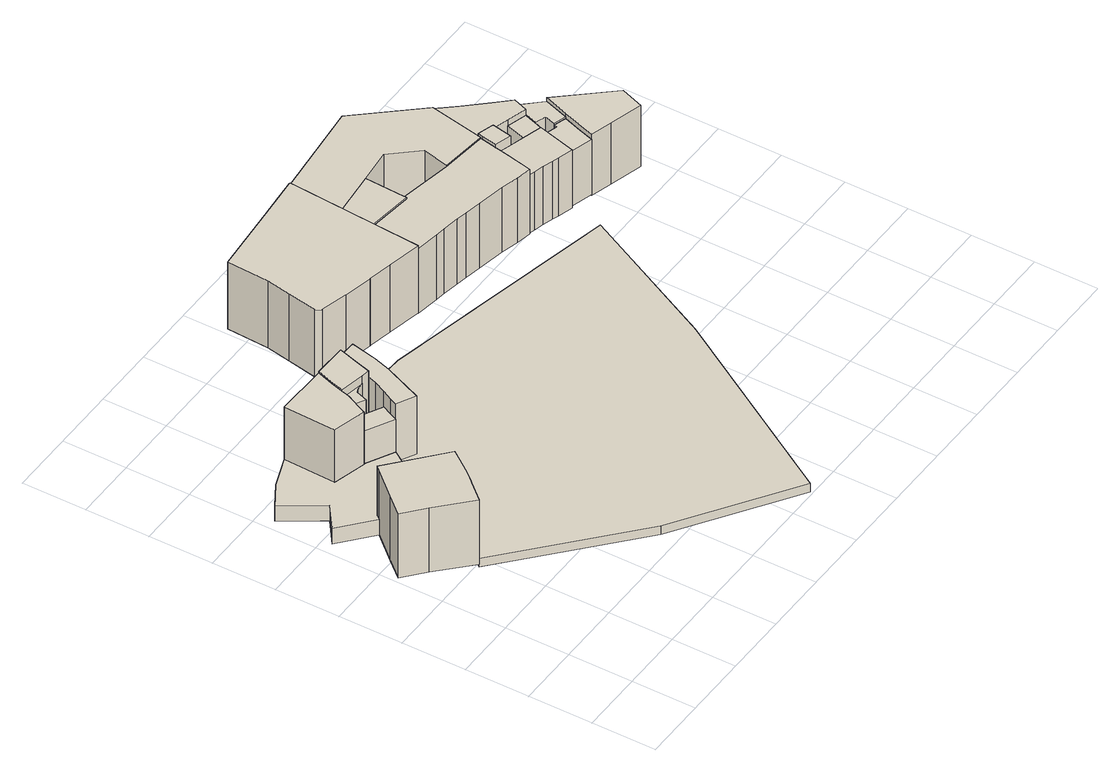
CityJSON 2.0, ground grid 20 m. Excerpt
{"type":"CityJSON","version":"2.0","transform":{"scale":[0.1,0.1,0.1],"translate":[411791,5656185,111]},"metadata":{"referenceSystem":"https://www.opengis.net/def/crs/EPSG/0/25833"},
"CityObjects":{
"building1":{"type":"Building","attributes":{"Dachtyp_tdc":"tdcGableRoof","Gemeindeschluessel":14612000,"Dachneigung":15.06,"QualitaetDacherkennung":27,"Geometrietyp2DReferenz":"3000","measuredHeight":26.77,"function":"31001_9998","roofType":"3100"},"geometry":[{"type":"Solid","lod":"1","boundaries":[[[[0,1,2,3,4,5,6,7,8,9]],[[10,11,12,13,14,15,16,17,18,19]],[[9,11,10,0]],[[8,12,11,9]],[[7,13,12,8]],[[6,14,13,7]],[[5,15,14,6]],[[4,16,15,5]],[[3,17,16,4]],[[2,18,17,3]],[[1,19,18,2]],[[0,10,19,1]]]]}]},
"building2":{"type":"Building","attributes":{"Dachtyp_tdc":"tdcPolyFlatRoof","Gemeindeschluessel":14612000,"Dachneigung":0,"QualitaetDacherkennung":28,"Geometrietyp2DReferenz":"3000","measuredHeight":5.4,"function":"31001_9998","roofType":"1000"},"geometry":[{"type":"Solid","lod":"1","boundaries":[[[[20,21,22,23,24,25,26,27,28,29,30,31,32,33,34]],[[35,36,37,38,39,40,41,42,43,44,10,19,18,45,46]],[[34,36,35,20]],[[33,37,36,34]],[[32,38,37,33]],[[31,39,38,32]],[[30,40,39,31]],[[29,41,40,30]],[[28,42,41,29]],[[27,43,42,28]],[[26,44,43,27]],[[25,10,44,26]],[[24,19,10,25]],[[23,18,19,24]],[[22,45,18,23]],[[21,46,45,22]],[[20,35,46,21]]]]}]},
"building3":{"type":"Building","attributes":{"Dachtyp_tdc":"tdcFreeFormRoof","Gemeindeschluessel":14612000,"Dachneigung":46.37,"QualitaetDacherkennung":52,"Geometrietyp2DReferenz":"3000","measuredHeight":27.11,"function":"31001_9998","roofType":"5000"},"geometry":[{"type":"Solid","lod":"1","boundaries":[[[[47,48,49,50,51,52,53,54]],[[55,56,57,58,59,60,61,62]],[[54,56,55,47]],[[53,57,56,54]],[[52,58,57,53]],[[51,59,58,52]],[[50,60,59,51]],[[49,61,60,50]],[[48,62,61,49]],[[47,55,62,48]]]]}]},
"building4":{"type":"Building","attributes":{"Gemeindeschluessel":14612000,"Geometrietyp2DReferenz":"3000","function":"31001_9998","roofType":"9999"},"children":["building4-1","building4-2","building4-3"]},
"building4-1":{"type":"BuildingPart","attributes":{"Dachtyp_tdc":"tdcGableRoof","Dachneigung":44.94,"QualitaetDacherkennung":44,"Geometrietyp2DReferenz":"3000","measuredHeight":27.47,"roofType":"3100"},"parents":["building4"],"geometry":[{"type":"Solid","lod":"1","boundaries":[[[[63,64,65,66,67,68,69,70]],[[71,72,73,74,75,76,77,78]],[[70,72,71,63]],[[69,73,72,70]],[[68,74,73,69]],[[67,75,74,68]],[[66,76,75,67]],[[65,77,76,66]],[[64,78,77,65]],[[63,71,78,64]]]]}]},
"building4-2":{"type":"BuildingPart","attributes":{"Dachtyp_tdc":"tdcGableRoof","Dachneigung":28.92,"QualitaetDacherkennung":6,"Geometrietyp2DReferenz":"3000","measuredHeight":17.81,"roofType":"3100"},"parents":["building4"],"geometry":[{"type":"Solid","lod":"1","boundaries":[[[[79,80,81,82,83,84,85,86,87]],[[88,89,90,41,40,91,92,93,94]],[[87,89,88,79]],[[86,90,89,87]],[[85,41,90,86]],[[84,40,41,85]],[[83,91,40,84]],[[82,92,91,83]],[[81,93,92,82]],[[80,94,93,81]],[[79,88,94,80]]]]}]},
"building4-3":{"type":"BuildingPart","attributes":{"Dachtyp_tdc":"tdcPolyFlatRoof","Dachneigung":52.77,"QualitaetDacherkennung":60,"Geometrietyp2DReferenz":"3000","measuredHeight":27.15,"roofType":"2100"},"parents":["building4"],"geometry":[{"type":"Solid","lod":"1","boundaries":[[[[95,96,97,98,99,100,101]],[[73,102,103,94,93,104,74]],[[101,102,73,95]],[[100,103,102,101]],[[99,94,103,100]],[[98,93,94,99]],[[97,104,93,98]],[[96,74,104,97]],[[95,73,74,96]]]]}]},
"building5":{"type":"Building","attributes":{"Dachtyp_tdc":"tdcFreeFormRoof","Gemeindeschluessel":14612000,"Dachneigung":61.96,"QualitaetDacherkennung":11,"Geometrietyp2DReferenz":"3000","measuredHeight":26.38,"function":"31001_9998","roofType":"5000"},"geometry":[{"type":"Solid","lod":"1","boundaries":[[[[105,106,107,108,109,110,111,112,113,114]],[[115,116,117,118,119,120,121,122,123,124]],[[114,116,115,105]],[[113,117,116,114]],[[112,118,117,113]],[[111,119,118,112]],[[110,120,119,111]],[[109,121,120,110]],[[108,122,121,109]],[[107,123,122,108]],[[106,124,123,107]],[[105,115,124,106]]]]}]},
"building6":{"type":"Building","attributes":{"Dachtyp_tdc":"tdcPolyFlatRoof","Gemeindeschluessel":14612000,"Dachneigung":0,"QualitaetDacherkennung":7,"Geometrietyp2DReferenz":"3000","measuredHeight":3,"function":"31001_9998","roofType":"1000"},"geometry":[{"type":"Solid","lod":"1","boundaries":[[[[125,126,127,128,129,130,131,132,133,134,135,136,137,138,139,140,141,142]],[[143,144,145,146,147,148,149,150,116,115,124,123,122,151,152,153,154,155]],[[142,144,143,125]],[[141,145,144,142]],[[140,146,145,141]],[[139,147,146,140]],[[138,148,147,139]],[[137,149,148,138]],[[136,150,149,137]],[[135,116,150,136]],[[134,115,116,135]],[[133,124,115,134]],[[132,123,124,133]],[[131,122,123,132]],[[130,151,122,131]],[[129,152,151,130]],[[128,153,152,129]],[[127,154,153,128]],[[126,155,154,127]],[[125,143,155,126]]]]}]},
"building7":{"type":"Building","attributes":{"Dachtyp_tdc":"tdcPolyFlatRoof","Gemeindeschluessel":14612000,"Dachneigung":0,"QualitaetDacherkennung":4,"Geometrietyp2DReferenz":"3000","measuredHeight":23.91,"function":"31001_9998","roofType":"1000"},"geometry":[{"type":"Solid","lod":"1","boundaries":[[[[156,157,158,159,160,161,162,163,164,165,166,167,168,169,170,171,172,173,174,175,176]],[[177,178,179,180,181,182,183,184,185,186,187,188,189,190,191,192,193,194,195,196,197]],[[176,178,177,156]],[[175,179,178,176]],[[174,180,179,175]],[[173,181,180,174]],[[172,182,181,173]],[[171,183,182,172]],[[170,184,183,171]],[[169,185,184,170]],[[168,186,185,169]],[[167,187,186,168]],[[166,188,187,167]],[[165,189,188,166]],[[164,190,189,165]],[[163,191,190,164]],[[162,192,191,163]],[[161,193,192,162]],[[160,194,193,161]],[[159,195,194,160]],[[158,196,195,159]],[[157,197,196,158]],[[156,177,197,157]]]]}]},
"building8":{"type":"Building","attributes":{"Gemeindeschluessel":14612000,"Geometrietyp2DReferenz":"3000","function":"31001_9998","roofType":"9999"},"children":["building8-1","building8-2","building8-3"]},
"building8-1":{"type":"BuildingPart","attributes":{"Dachtyp_tdc":"tdcGableRoof","Dachneigung":45.38,"QualitaetDacherkennung":36,"Geometrietyp2DReferenz":"3000","measuredHeight":27.28,"roofType":"3100"},"parents":["building8"],"geometry":[{"type":"Solid","lod":"1","boundaries":[[[[198,199,200,201,202,203,204,205,206,207,208,209,210,211,212,213,214,215]],[[216,217,218,219,220,221,222,223,224,225,226,227,228,229,230,231,232,233]],[[215,217,216,198]],[[214,218,217,215]],[[213,219,218,214]],[[212,220,219,213]],[[211,221,220,212]],[[210,222,221,211]],[[209,223,222,210]],[[208,224,223,209]],[[207,225,224,208]],[[206,226,225,207]],[[205,227,226,206]],[[204,228,227,205]],[[203,229,228,204]],[[202,230,229,203]],[[201,231,230,202]],[[200,232,231,201]],[[199,233,232,200]],[[198,216,233,199]]]]}]},
"building8-2":{"type":"BuildingPart","attributes":{"Dachtyp_tdc":"tdcGableRoof","Dachneigung":10.85,"QualitaetDacherkennung":3,"Geometrietyp2DReferenz":"3000","measuredHeight":24.8,"roofType":"3100"},"parents":["building8"],"geometry":[{"type":"Solid","lod":"1","boundaries":[[[[234,235,236,237,238,239,240]],[[241,216,233,232,242,243,244]],[[240,216,241,234]],[[239,233,216,240]],[[238,232,233,239]],[[237,242,232,238]],[[236,243,242,237]],[[235,244,243,236]],[[234,241,244,235]]]]}]},
"building8-3":{"type":"BuildingPart","attributes":{"Dachtyp_tdc":"tdcFreeFormRoof","Dachneigung":44.49,"QualitaetDacherkennung":8,"Geometrietyp2DReferenz":"3000","measuredHeight":27.52,"roofType":"5000"},"parents":["building8"],"geometry":[{"type":"Solid","lod":"1","boundaries":[[[[245,246,247,248,249,250,251,252,253,254]],[[255,218,217,256,257,244,243,258,259,260]],[[254,218,255,245]],[[253,217,218,254]],[[252,256,217,253]],[[251,257,256,252]],[[250,244,257,251]],[[249,243,244,250]],[[248,258,243,249]],[[247,259,258,248]],[[246,260,259,247]],[[245,255,260,246]]]]}]},
"building9":{"type":"Building","attributes":{"Gemeindeschluessel":14612000,"Geometrietyp2DReferenz":"3000","function":"31001_9998","roofType":"9999"},"children":["building9-1","building9-2","building9-3","building9-4"]},
"building9-1":{"type":"BuildingPart","attributes":{"Dachtyp_tdc":"tdcGableRoof","Dachneigung":28.02,"QualitaetDacherkennung":43,"Geometrietyp2DReferenz":"3000","measuredHeight":22.99,"roofType":"3100"},"parents":["building9"],"geometry":[{"type":"Solid","lod":"1","boundaries":[[[[261,262,263,264,265,266,267,268,269,270]],[[271,272,273,274,275,276,277,278,279,280]],[[270,272,271,261]],[[269,273,272,270]],[[268,274,273,269]],[[267,275,274,268]],[[266,276,275,267]],[[265,277,276,266]],[[264,278,277,265]],[[263,279,278,264]],[[262,280,279,263]],[[261,271,280,262]]]]}]},
"building9-2":{"type":"BuildingPart","attributes":{"Dachtyp_tdc":"tdcGableRoof","Dachneigung":24.06,"QualitaetDacherkennung":20,"Geometrietyp2DReferenz":"3000","measuredHeight":21.17,"roofType":"3100"},"parents":["building9"],"geometry":[{"type":"Solid","lod":"1","boundaries":[[[[281,282,283,284,285]],[[273,286,287,288,274]],[[285,286,273,281]],[[284,287,286,285]],[[283,288,287,284]],[[282,274,288,283]],[[281,273,274,282]]]]}]},
"building9-3":{"type":"BuildingPart","attributes":{"Dachtyp_tdc":"tdcFreeFormRoof","Dachneigung":40.6,"QualitaetDacherkennung":20,"Geometrietyp2DReferenz":"3000","measuredHeight":25.78,"roofType":"5000"},"parents":["building9"],"geometry":[{"type":"Solid","lod":"1","boundaries":[[[[289,290,291,292,293,294,295,296]],[[286,297,298,299,300,301,302,287]],[[296,297,286,289]],[[295,298,297,296]],[[294,299,298,295]],[[293,300,299,294]],[[292,301,300,293]],[[291,302,301,292]],[[290,287,302,291]],[[289,286,287,290]]]]}]},
"building9-4":{"type":"BuildingPart","attributes":{"Dachtyp_tdc":"tdcPolyFlatRoof","Dachneigung":20.83,"QualitaetDacherkennung":18,"Geometrietyp2DReferenz":"3000","measuredHeight":24.88,"roofType":"2100"},"parents":["building9"],"geometry":[{"type":"Solid","lod":"1","boundaries":[[[[303,304,305,306,307]],[[272,271,308,298,297]],[[307,271,272,303]],[[306,308,271,307]],[[305,298,308,306]],[[304,297,298,305]],[[303,272,297,304]]]]}]},
"building10":{"type":"Building","attributes":{"name":"Historisches Bürgerhaus","Dachtyp_tdc":"tdcGableRoof","Gemeindeschluessel":14612000,"Dachneigung":35.61,"QualitaetDacherkennung":60,"Geometrietyp2DReferenz":"3000","measuredHeight":21.64,"function":"31001_9998","roofType":"3100"},"geometry":[{"type":"Solid","lod":"1","boundaries":[[[[309,310,311,312,313,314,315,316]],[[317,318,319,320,321,322,323,324]],[[316,318,317,309]],[[315,319,318,316]],[[314,320,319,315]],[[313,321,320,314]],[[312,322,321,313]],[[311,323,322,312]],[[310,324,323,311]],[[309,317,324,310]]]]}]},
"building11":{"type":"Building","attributes":{"name":"Historisches Bürgerhaus","Dachtyp_tdc":"tdcFreeFormRoof","Gemeindeschluessel":14612000,"Dachneigung":48.43,"QualitaetDacherkennung":12,"Geometrietyp2DReferenz":"3000","measuredHeight":22.4,"function":"31001_9998","roofType":"5000"},"geometry":[{"type":"Solid","lod":"1","boundaries":[[[[325,326,327,328,329,330]],[[331,332,333,334,335,336]],[[330,332,331,325]],[[329,333,332,330]],[[328,334,333,329]],[[327,335,334,328]],[[326,336,335,327]],[[325,331,336,326]]]]}]},
"building12":{"type":"Building","attributes":{"Dachtyp_tdc":"tdcFreeFormRoof","Gemeindeschluessel":14612000,"Dachneigung":44.66,"QualitaetDacherkennung":14,"Geometrietyp2DReferenz":"3000","measuredHeight":25.18,"function":"31001_9998","roofType":"5000"},"geometry":[{"type":"Solid","lod":"1","boundaries":[[[[337,338,339,340,341,342,343]],[[344,345,346,347,348,349,350]],[[343,345,344,337]],[[342,346,345,343]],[[341,347,346,342]],[[340,348,347,341]],[[339,349,348,340]],[[338,350,349,339]],[[337,344,350,338]]]]}]},
"building13":{"type":"Building","attributes":{"Dachtyp_tdc":"tdcFreeFormRoof","Gemeindeschluessel":14612000,"Dachneigung":29.8,"QualitaetDacherkennung":11,"Geometrietyp2DReferenz":"3000","measuredHeight":4.28,"function":"31001_9998","roofType":"5000"},"geometry":[{"type":"Solid","lod":"1","boundaries":[[[[351,352,353,354,355,356,357,358,359]],[[360,361,362,363,364,365,366,367,368]],[[359,361,360,351]],[[358,362,361,359]],[[357,363,362,358]],[[356,364,363,357]],[[355,365,364,356]],[[354,366,365,355]],[[353,367,366,354]],[[352,368,367,353]],[[351,360,368,352]]]]}]},
"building14":{"type":"Building","attributes":{"Dachtyp_tdc":"tdcPolyFlatRoof","Gemeindeschluessel":14612000,"Dachneigung":0,"QualitaetDacherkennung":34,"Geometrietyp2DReferenz":"3000","measuredHeight":4.55,"function":"31001_9998","roofType":"1000"},"geometry":[{"type":"Solid","lod":"1","boundaries":[[[[369,370,371,372,373,374]],[[375,376,377,378,379,380]],[[374,376,375,369]],[[373,377,376,374]],[[372,378,377,373]],[[371,379,378,372]],[[370,380,379,371]],[[369,375,380,370]]]]}]}
},
"vertices":[
[301,752,239],[140,894,239],[128,880,239],[57,800,239],[8,744,239],[73,687,239],[171,592,239],[218,646,239],[222,650,239],[249,680,239],[301,752,10],[249,680,10],[222,650,10],[218,646,10],[171,592,10],[73,687,10],[8,744,10],[57,800,10],[128,880,10],[140,894,10],
[25,1145,64],[105,1022,64],[30,967,64],[128,880,64],[140,894,64],[301,752,64],[329,791,64],[364,839,64],[302,873,64],[381,989,64],[294,1036,64],[294,1034,64],[191,1061,64],[197,1225,64],[97,1188,64],[25,1145,10],[97,1188,10],[197,1225,10],[191,1061,10],[294,1034,10],[294,1036,10],[381,989,10],[302,873,10],[364,839,10],[329,791,10],[30,967,10],[105,1022,10],
[191,1061,251],[294,1034,251],[294,1036,251],[305,1059,251],[325,1101,251],[340,1156,251],[361,1220,251],[197,1225,251],[191,1061,16],[197,1225,16],[361,1220,16],[340,1156,16],[325,1101,16],[305,1059,16],[294,1036,16],[294,1034,16],
[449,1161,256],[466,1217,256],[361,1220,256],[345,1172,256],[340,1156,256],[332,1127,256],[409,1113,256],[434,1109,256],[449,1161,10],[434,1109,10],[409,1113,10],[332,1127,10],[340,1156,10],[345,1172,10],[361,1220,10],[466,1217,10],
[407,1043,180],[359,1069,180],[320,1090,180],[307,1062,180],[305,1059,180],[294,1036,180],[381,989,180],[391,1011,180],[394,1016,180],[407,1043,10],[394,1016,10],[391,1011,10],[305,1059,10],[307,1062,10],[320,1090,10],[359,1069,10],
[409,1113,229],[332,1127,229],[325,1101,229],[320,1090,229],[359,1069,229],[372,1105,229],[385,1111,229],[385,1111,10],[372,1105,10],[325,1101,10],
[437,959,236],[489,1082,236],[505,1134,236],[522,1215,236],[466,1217,236],[434,1109,236],[426,1082,236],[407,1043,236],[391,1011,236],[381,989,236],[437,959,1],[381,989,1],[391,1011,1],[407,1043,1],[426,1082,1],[434,1109,1],[466,1217,1],[522,1215,1],[505,1134,1],[489,1082,1],
[540,253,31],[899,8,31],[1259,601,31],[1477,1039,31],[726,1202,31],[593,1208,31],[522,1215,31],[505,1134,31],[489,1082,31],[437,959,31],[381,989,31],[302,873,31],[364,839,31],[329,791,31],[301,752,31],[249,680,31],[218,646,31],[171,592,31],[540,253,1],[171,592,1],[218,646,1],[249,680,1],[301,752,1],[329,791,1],[364,839,1],[302,873,1],[593,1208,1],[726,1202,1],[1477,1039,1],[1259,601,1],[899,8,1],
[930,1268,257],[941,1418,257],[960,1691,257],[957,1691,257],[957,1692,257],[893,1686,257],[814,1679,257],[603,1661,257],[596,1529,257],[582,1454,257],[565,1362,257],[562,1360,257],[573,1343,257],[576,1345,257],[660,1324,257],[660,1323,257],[748,1304,257],[748,1305,257],[824,1289,257],[929,1267,257],[929,1268,257],[930,1268,18],[929,1268,18],[929,1267,18],[824,1289,18],[748,1305,18],[748,1304,18],[660,1323,18],[660,1324,18],[576,1345,18],[573,1343,18],[562,1360,18],[565,1362,18],[582,1454,18],[596,1529,18],[603,1661,18],[814,1679,18],[893,1686,18],[957,1692,18],[957,1691,18],[960,1691,18],[941,1418,18],
[1083,1412,246],[1083,1401,246],[941,1418,246],[935,1338,246],[930,1268,246],[930,1267,246],[1004,1256,246],[1035,1252,246],[1087,1243,246],[1121,1237,246],[1173,1227,246],[1258,1211,246],[1314,1197,246],[1360,1188,246],[1377,1272,246],[1393,1358,246],[1394,1365,246],[1251,1381,246],[1083,1412,16],[1251,1381,16],[1394,1365,16],[1393,1358,16],[1377,1272,16],[1360,1188,16],[1314,1197,16],[1258,1211,16],[1173,1227,16],[1121,1237,16],[1087,1243,16],[1035,1252,16],[1004,1256,16],[930,1267,16],[930,1268,16],[935,1338,16],[941,1418,16],[1083,1401,16],
[1084,1433,251],[1089,1535,251],[948,1521,251],[941,1429,251],[941,1418,251],[1083,1401,251],[1083,1412,251],[1084,1433,16],[941,1429,16],[948,1521,16],[1089,1535,16],
[1427,1537,250],[1268,1723,250],[960,1692,250],[960,1691,250],[948,1521,250],[1089,1535,250],[1198,1546,250],[1269,1462,250],[1251,1381,250],[1394,1365,250],[1427,1537,16],[1269,1462,16],[1198,1546,16],[960,1691,16],[960,1692,16],[1268,1723,16],
[1384,1311,225],[1360,1188,225],[1378,1184,225],[1409,1176,225],[1440,1166,225],[1460,1160,225],[1506,1146,225],[1538,1266,225],[1479,1283,225],[1434,1296,225],[1384,1311,19],[1434,1296,19],[1479,1283,19],[1538,1266,19],[1506,1146,19],[1460,1160,19],[1440,1166,19],[1409,1176,19],[1378,1184,19],[1360,1188,19],
[1479,1283,224],[1538,1266,224],[1542,1279,224],[1558,1327,224],[1496,1345,224],[1496,1345,19],[1558,1327,19],[1542,1279,19],
[1496,1345,246],[1558,1327,246],[1574,1371,246],[1525,1424,246],[1476,1479,246],[1427,1537,246],[1396,1374,246],[1446,1359,246],[1446,1359,19],[1396,1374,19],[1427,1537,19],[1476,1479,19],[1525,1424,19],[1574,1371,19],
[1434,1296,258],[1446,1359,258],[1396,1374,258],[1393,1358,258],[1384,1311,258],[1393,1358,19],
[1568,1243,222],[1565,1233,222],[1532,1243,222],[1521,1201,222],[1506,1146,222],[1572,1127,222],[1589,1181,222],[1606,1231,222],[1568,1243,26],[1606,1231,26],[1589,1181,26],[1572,1127,26],[1506,1146,26],[1521,1201,26],[1532,1243,26],[1565,1233,26],
[1632,1308,228],[1574,1371,228],[1545,1287,228],[1578,1277,228],[1568,1243,228],[1606,1231,228],[1632,1308,22],[1606,1231,22],[1568,1243,22],[1578,1277,22],[1545,1287,22],[1574,1371,22],
[1741,1079,241],[1767,1151,241],[1681,1251,241],[1632,1308,241],[1606,1231,241],[1572,1127,241],[1639,1108,241],[1741,1079,23],[1639,1108,23],[1572,1127,23],[1606,1231,23],[1632,1308,23],[1681,1251,23],[1767,1151,23],
[1872,1205,56],[1808,1276,56],[1719,1374,56],[1693,1403,56],[1646,1362,56],[1828,1161,56],[1830,1162,56],[1827,1165,56],[1848,1184,56],[1872,1205,22],[1848,1184,22],[1827,1165,22],[1830,1162,22],[1828,1161,22],[1646,1362,22],[1693,1403,22],[1719,1374,22],[1808,1276,22],
[1808,1276,69],[1814,1282,69],[1830,1295,69],[1741,1394,69],[1723,1378,69],[1719,1374,69],[1808,1276,23],[1719,1374,23],[1723,1378,23],[1741,1394,23],[1830,1295,23],[1814,1282,23]
]}
